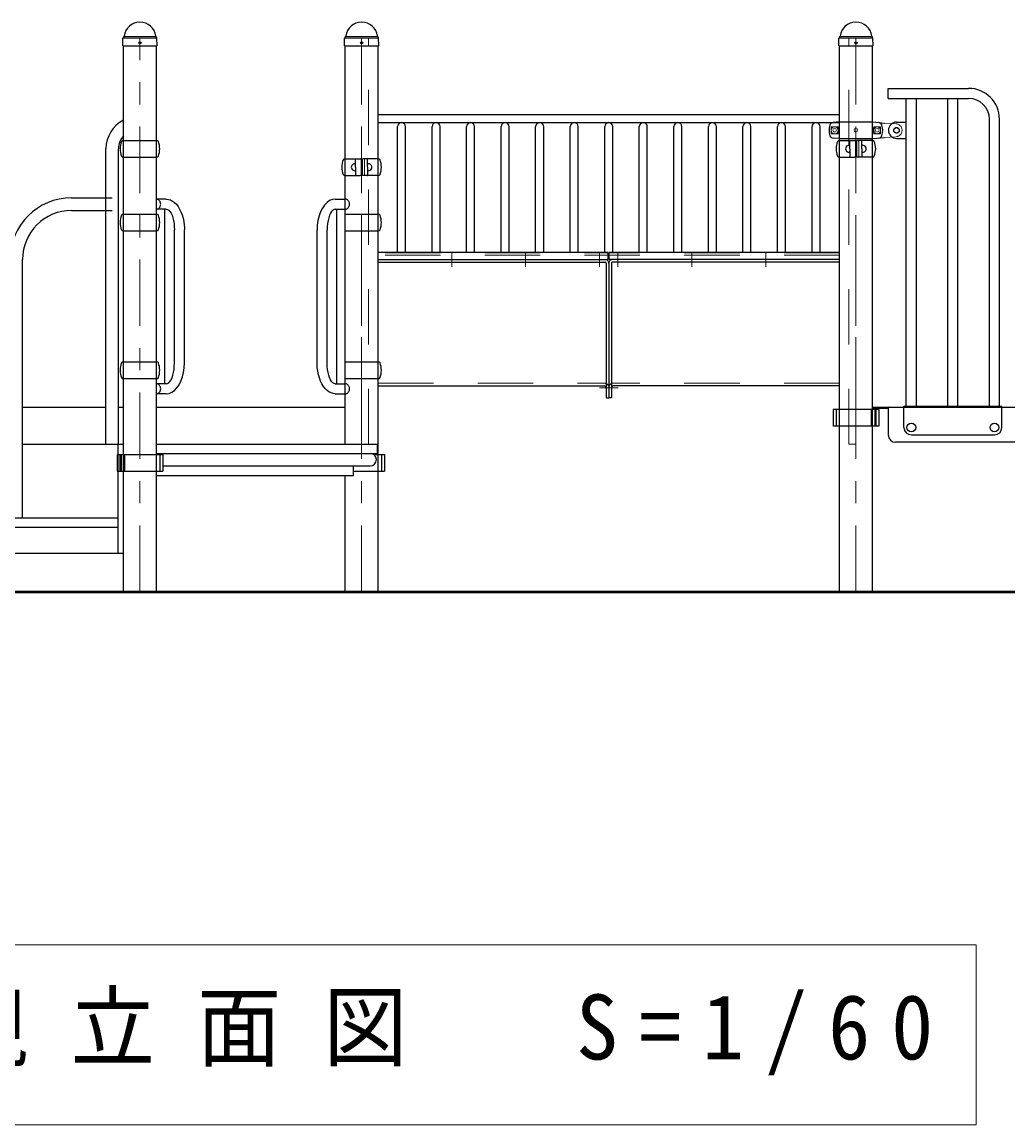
# Model space of a CAD drawing. Units: millimetres on the paper. Extents: x -385 to 0, y -594 to 267.
# Drawn here: x -275.33 to -230.85, y -235.19 to -185.4 of the extents above; entities that cross this region are included whole.
import ezdxf

# ---------------------------------------------------------------- set-up
doc = ezdxf.new("R2010")
doc.units = ezdxf.units.MM
doc.linetypes.add('USER1', pattern=[4.5, 2.5, -2])
doc.linetypes.add('USER2', pattern=[6, 3, -1, 1, -1])
doc.layers.add('LY_1', color=7, linetype='Continuous', lineweight=25)
doc.styles.add('ＭＳ ゴシック', font='')
doc.styles.get('ＭＳ ゴシック').set_extended_font_data('MS Gothic')

msp = doc.modelspace()

# ---------------------------------------------------------------- linework, layer by layer
at = {"layer": 'LY_1'}
for p, q in [((-270.783, -186.461), (-270.776, -186.131)), ((-270.755, -186.082), (-270.737, -186.064)), ((-269.262, -186.082), (-269.28, -186.064)), ((-269.234, -186.461), (-269.241, -186.131)), ((-260.783, -186.461), (-260.776, -186.131)), ((-260.755, -186.082), (-260.737, -186.064)), ((-259.262, -186.082), (-259.28, -186.064)), ((-259.234, -186.461), (-259.241, -186.131)), ((-238.483, -186.461), (-238.476, -186.131)), ((-238.455, -186.082), (-238.437, -186.064)), ((-236.962, -186.082), (-236.98, -186.064)), ((-236.934, -186.461), (-236.941, -186.131)), ((-270.774, -186.469), (-270.783, -186.461)), ((-270.774, -186.469), (-269.242, -186.469)), ((-270.751, -211.12), (-270.751, -186.469)), ((-269.266, -211.12), (-269.266, -186.469)), ((-269.234, -186.461), (-269.242, -186.469)), ((-260.774, -186.469), (-260.783, -186.461)), ((-260.774, -186.469), (-259.242, -186.469)), ((-260.751, -204.453), (-260.751, -186.469)), ((-259.266, -211.12), (-259.266, -186.469)), ((-259.234, -186.461), (-259.242, -186.469)), ((-238.474, -186.469), (-238.483, -186.461)), ((-238.474, -186.469), (-236.942, -186.469)), ((-238.451, -211.12), (-238.451, -186.469)), ((-236.966, -211.12), (-236.966, -186.469)), ((-236.934, -186.461), (-236.942, -186.469)), ((-236.25, -188.846), (-236.25, -188.393)), ((-236.25, -188.393), (-232.625, -188.393)), ((-236.25, -188.846), (-232.625, -188.846)), ((-235.435, -202.733), (-235.435, -188.846)), ((-234.982, -202.733), (-234.982, -188.846)), ((-233.56, -202.733), (-233.56, -188.846)), ((-233.107, -202.733), (-233.107, -188.846)), ((-259.266, -189.577), (-238.451, -189.577)), ((-259.266, -189.939), (-238.451, -189.939)), ((-258.389, -195.803), (-258.389, -190.12)), ((-258.028, -195.803), (-258.028, -190.12)), ((-256.831, -195.803), (-256.831, -190.12)), ((-256.469, -195.803), (-256.469, -190.12)), ((-255.273, -195.803), (-255.273, -190.12)), ((-254.911, -195.803), (-254.911, -190.12)), ((-253.714, -195.803), (-253.714, -190.12)), ((-253.353, -195.803), (-253.353, -190.12)), ((-252.156, -195.803), (-252.156, -190.12)), ((-251.794, -195.803), (-251.794, -190.12)), ((-250.598, -195.803), (-250.598, -190.12)), ((-250.236, -195.803), (-250.236, -190.12)), ((-249.039, -195.803), (-249.039, -190.12)), ((-248.678, -195.803), (-248.678, -190.12)), ((-247.481, -195.803), (-247.481, -190.12)), ((-247.119, -195.803), (-247.119, -190.12)), ((-245.923, -195.803), (-245.923, -190.12)), ((-245.561, -195.803), (-245.561, -190.12)), ((-244.364, -195.803), (-244.364, -190.12)), ((-244.003, -195.803), (-244.003, -190.12)), ((-242.806, -195.803), (-242.806, -190.12)), ((-242.444, -195.803), (-242.444, -190.12)), ((-241.248, -195.803), (-241.248, -190.12)), ((-240.886, -195.803), (-240.886, -190.12)), ((-239.689, -195.803), (-239.689, -190.12)), ((-239.328, -195.803), (-239.328, -190.12)), ((-238.475, -189.911), (-238.738, -189.934)), ((-238.475, -189.911), (-236.941, -189.911)), ((-236.942, -189.911), (-236.417, -189.957)), ((-235.875, -189.92), (-235.435, -189.92)), ((-231.685, -202.733), (-231.685, -189.786)), ((-231.232, -202.733), (-231.232, -189.786)), ((-238.475, -190.661), (-238.738, -190.638)), ((-238.475, -190.661), (-236.941, -190.661)), ((-236.942, -190.661), (-236.417, -190.615)), ((-235.875, -190.653), (-235.435, -190.653)), ((-271.542, -204.453), (-271.542, -191.12)), ((-270.975, -204.453), (-270.975, -191.12)), ((-270.777, -190.745), (-269.24, -190.745)), ((-238.477, -190.745), (-237.767, -190.745)), ((-237.979, -190.965), (-238.013, -190.964)), ((-237.979, -191.12), (-237.979, -190.761)), ((-237.979, -191.12), (-237.979, -191.478)), ((-237.733, -190.778), (-237.733, -191.461)), ((-237.683, -190.778), (-237.683, -191.461)), ((-236.94, -190.745), (-237.65, -190.745)), ((-237.438, -191.12), (-237.438, -190.761)), ((-237.438, -190.965), (-237.404, -190.964)), ((-237.438, -191.12), (-237.438, -191.478)), ((-270.775, -191.495), (-269.24, -191.495)), ((-260.777, -191.578), (-260.067, -191.578)), ((-260.279, -191.953), (-260.279, -191.595)), ((-260.033, -191.611), (-260.033, -192.295)), ((-259.983, -191.611), (-259.983, -192.295)), ((-259.24, -191.578), (-259.95, -191.578)), ((-259.738, -191.953), (-259.738, -191.595)), ((-238.475, -191.495), (-237.767, -191.495)), ((-237.979, -191.274), (-238.013, -191.275)), ((-236.94, -191.495), (-237.65, -191.495)), ((-237.438, -191.274), (-237.404, -191.275)), ((-260.279, -191.798), (-260.313, -191.797)), ((-260.279, -192.108), (-260.313, -192.109)), ((-260.279, -191.953), (-260.279, -192.311)), ((-259.738, -191.798), (-259.704, -191.797)), ((-259.738, -191.953), (-259.738, -192.311)), ((-259.738, -192.108), (-259.704, -192.109)), ((-260.775, -192.328), (-260.067, -192.328)), ((-259.24, -192.328), (-259.95, -192.328)), ((-273.089, -193.336), (-271.258, -193.336)), ((-268.821, -193.393), (-269.268, -193.393)), ((-261.196, -193.393), (-260.748, -193.393)), ((-273.089, -193.903), (-271.258, -193.903)), ((-270.777, -194.078), (-269.24, -194.078)), ((-268.821, -193.846), (-269.268, -193.846)), ((-268.893, -201.726), (-268.893, -193.846)), ((-261.196, -193.846), (-260.748, -193.846)), ((-261.123, -201.726), (-261.123, -193.846)), ((-260.748, -201.726), (-260.748, -193.846)), ((-260.748, -194.078), (-259.24, -194.078)), ((-270.775, -194.828), (-269.24, -194.828)), ((-268.453, -200.786), (-268.453, -194.786)), ((-268, -200.786), (-268, -194.786)), ((-262.017, -200.786), (-262.017, -194.786)), ((-261.563, -200.786), (-261.563, -194.786)), ((-260.748, -194.828), (-259.24, -194.828)), ((-275.305, -207.786), (-275.305, -196.12)), ((-248.883, -195.803), (-259.266, -195.803)), ((-259.266, -196.12), (-248.883, -196.12)), ((-248.883, -196.12), (-248.883, -195.803)), ((-238.451, -195.803), (-248.833, -195.803)), ((-248.833, -196.12), (-248.833, -195.803)), ((-238.451, -196.12), (-248.833, -196.12)), ((-259.266, -196.236), (-249.025, -196.236)), ((-248.975, -196.286), (-248.975, -202.37)), ((-248.858, -196.286), (-248.858, -202.37)), ((-248.742, -196.286), (-248.742, -202.37)), ((-238.451, -196.236), (-248.692, -196.236)), ((-270.777, -200.745), (-269.24, -200.745)), ((-260.748, -200.745), (-259.24, -200.745)), ((-270.775, -201.495), (-269.24, -201.495)), ((-260.748, -201.495), (-259.24, -201.495)), ((-268.821, -201.726), (-269.268, -201.726)), ((-261.196, -201.726), (-260.748, -201.726)), ((-259.266, -201.82), (-249.058, -201.82)), ((-238.451, -201.82), (-248.658, -201.82)), ((-268.821, -202.18), (-269.268, -202.18)), ((-261.196, -202.18), (-260.748, -202.18)), ((-248.975, -202.37), (-248.858, -202.37)), ((-248.742, -202.37), (-248.858, -202.37)), ((-275.305, -202.786), (-271.542, -202.786)), ((-270.975, -202.786), (-270.751, -202.786)), ((-269.266, -202.786), (-260.751, -202.786)), ((-236.678, -202.886), (-238.739, -202.886)), ((-238.739, -202.886), (-238.739, -203.636)), ((-238.6, -202.886), (-238.6, -203.636)), ((-237.013, -202.886), (-237.013, -203.636)), ((-236.966, -202.786), (-227.708, -202.786)), ((-236.966, -202.825), (-236.25, -202.825)), ((-236.857, -202.886), (-236.857, -203.636)), ((-236.808, -202.886), (-236.808, -203.636)), ((-236.678, -202.886), (-236.678, -203.636)), ((-236.25, -202.836), (-236.25, -204.036)), ((-235.542, -202.733), (-231.125, -202.733)), ((-235.542, -203.703), (-235.542, -202.733)), ((-231.125, -203.703), (-231.125, -202.733)), ((-236.678, -203.636), (-238.739, -203.636)), ((-235.208, -204.036), (-231.458, -204.036)), ((-275.305, -204.453), (-270.751, -204.453)), ((-270.991, -209.37), (-270.991, -204.453)), ((-269.266, -204.453), (-259.287, -204.453)), ((-259.287, -204.87), (-259.287, -204.453)), ((-227.708, -204.37), (-235.917, -204.37)), ((-271.039, -204.923), (-268.978, -204.923)), ((-271.039, -204.923), (-271.039, -205.673)), ((-270.909, -204.923), (-270.909, -205.673)), ((-270.86, -204.923), (-270.86, -205.673)), ((-270.704, -204.923), (-270.704, -205.673)), ((-269.266, -204.87), (-259.287, -204.87)), ((-269.117, -204.923), (-269.117, -205.673)), ((-268.978, -204.923), (-268.978, -205.673)), ((-259.455, -204.923), (-258.978, -204.923)), ((-259.117, -204.923), (-259.117, -205.673)), ((-258.978, -204.923), (-258.978, -205.673)), ((-268.978, -205.436), (-259.62, -205.436)), ((-260.38, -205.87), (-260.38, -205.436)), ((-271.039, -205.673), (-268.978, -205.673)), ((-269.266, -205.87), (-260.38, -205.87)), ((-260.751, -211.12), (-260.751, -205.87)), ((-260.38, -205.673), (-258.978, -205.673)), ((-284.536, -207.786), (-270.991, -207.786)), ((-284.536, -208.203), (-270.991, -208.203)), ((-279.574, -209.37), (-270.751, -209.37))]:
    msp.add_line(p, q, dxfattribs=at)
at = {"layer": 'LY_1', "lineweight": 13}
for p, q in [((-270.753, -186.111), (-269.264, -186.111)), ((-270.723, -186.053), (-269.297, -186.053)), ((-260.753, -186.111), (-259.264, -186.111)), ((-260.723, -186.053), (-259.297, -186.053)), ((-238.453, -186.111), (-236.964, -186.111)), ((-238.423, -186.053), (-236.997, -186.053)), ((-238.513, -190.132), (-238.821, -190.132)), ((-238.821, -190.44), (-238.821, -190.132)), ((-236.904, -190.132), (-236.596, -190.132)), ((-236.596, -190.44), (-236.596, -190.132)), ((-238.513, -190.44), (-238.821, -190.44)), ((-236.904, -190.44), (-236.596, -190.44)), ((-237.575, -190.778), (-237.575, -191.461)), ((-259.875, -191.611), (-259.875, -192.295)), ((-232.28, -227.053), (-283.08, -227.053)), ((-232.28, -235.186), (-232.28, -227.053)), ((-283.08, -235.186), (-232.28, -235.186))]:
    msp.add_line(p, q, dxfattribs=at)
at = {"layer": 'LY_1', "linetype": 'USER1', "lineweight": 13}
for p, q in [((-270.75, -186.12), (-269.267, -186.12)), ((-260.75, -186.12), (-259.267, -186.12)), ((-260.008, -186.12), (-260.008, -204.453)), ((-259.692, -204.453), (-259.692, -186.12)), ((-238.45, -186.12), (-236.967, -186.12)), ((-238.025, -204.453), (-238.025, -186.12)), ((-237.708, -186.12), (-237.708, -204.453)), ((-238.458, -189.928), (-238.458, -190.645)), ((-236.958, -189.928), (-236.958, -190.645)), ((-236.417, -189.957), (-235.891, -189.996)), ((-236.417, -190.615), (-235.891, -190.577)), ((-238.451, -195.82), (-259.266, -195.82)), ((-238.451, -195.92), (-259.266, -195.92)), ((-259.266, -201.703), (-249.058, -201.703)), ((-238.451, -201.703), (-248.658, -201.703)), ((-260.008, -204.453), (-259.692, -204.453)), ((-237.708, -204.453), (-238.025, -204.453))]:
    msp.add_line(p, q, dxfattribs=at)
at = {"layer": 'LY_1', "linetype": 'USER2', "lineweight": 13}
for p, q in [((-270.008, -211.12), (-270.008, -186.12)), ((-260.008, -211.12), (-260.008, -186.12)), ((-237.708, -211.12), (-237.708, -186.12)), ((-259.275, -196.453), (-259.275, -195.786)), ((-255.942, -196.453), (-255.942, -195.786)), ((-252.608, -196.453), (-252.608, -195.786)), ((-249.275, -196.453), (-249.275, -195.786)), ((-248.442, -196.453), (-248.442, -195.786)), ((-245.108, -196.453), (-245.108, -195.786)), ((-241.775, -196.453), (-241.775, -195.786)), ((-238.442, -196.453), (-238.442, -195.786)), ((-248.438, -201.915), (-249.279, -201.915))]:
    msp.add_line(p, q, dxfattribs=at)
at = {"layer": 'LY_1', "lineweight": 50}
msp.add_line((-347.593, -211.12), (-167.766, -211.12), dxfattribs=at)
at = {"layer": 'LY_1'}
for points in [[(-269.266, -193.846), (-269.238, -193.844), (-269.211, -193.836), (-269.185, -193.825), (-269.161, -193.809), (-269.139, -193.79), (-269.119, -193.767), (-269.103, -193.741), (-269.09, -193.713), (-269.08, -193.683), (-269.074, -193.652), (-269.072, -193.62), (-269.074, -193.588), (-269.08, -193.556), (-269.09, -193.526), (-269.103, -193.498), (-269.119, -193.472), (-269.139, -193.449), (-269.161, -193.43), (-269.185, -193.414), (-269.211, -193.403), (-269.238, -193.396), (-269.266, -193.393)], [(-268.821, -193.393), (-268.724, -193.403), (-268.629, -193.431), (-268.537, -193.479), (-268.448, -193.545), (-268.365, -193.628), (-268.288, -193.727), (-268.218, -193.84), (-268.157, -193.967), (-268.105, -194.105), (-268.063, -194.253), (-268.031, -194.408), (-268.01, -194.568), (-268.003, -194.677), (-268, -194.786)], [(-261.196, -193.393), (-261.324, -193.41), (-261.45, -193.461), (-261.569, -193.545), (-261.678, -193.659), (-261.776, -193.801), (-261.86, -193.967), (-261.927, -194.154), (-261.977, -194.356), (-262.007, -194.568), (-262.017, -194.786)], [(-260.748, -193.846), (-260.723, -193.844), (-260.698, -193.839), (-260.673, -193.829), (-260.65, -193.816), (-260.629, -193.799), (-260.61, -193.78), (-260.593, -193.758), (-260.578, -193.733), (-260.567, -193.706), (-260.559, -193.678), (-260.554, -193.649), (-260.552, -193.62), (-260.554, -193.59), (-260.559, -193.561), (-260.567, -193.533), (-260.578, -193.506), (-260.593, -193.482), (-260.61, -193.459), (-260.629, -193.44), (-260.65, -193.423), (-260.673, -193.41), (-260.698, -193.401), (-260.723, -193.395), (-260.748, -193.393)], [(-268.821, -193.846), (-268.763, -193.858), (-268.707, -193.892), (-268.654, -193.949), (-268.605, -194.026), (-268.561, -194.122), (-268.524, -194.234), (-268.494, -194.36), (-268.471, -194.496), (-268.458, -194.639), (-268.453, -194.786)], [(-261.196, -193.846), (-261.253, -193.858), (-261.31, -193.892), (-261.363, -193.949), (-261.412, -194.026), (-261.456, -194.122), (-261.493, -194.234), (-261.523, -194.36), (-261.545, -194.496), (-261.559, -194.639), (-261.563, -194.786)], [(-268.821, -201.726), (-268.763, -201.715), (-268.707, -201.68), (-268.654, -201.624), (-268.605, -201.547), (-268.561, -201.451), (-268.524, -201.339), (-268.494, -201.213), (-268.471, -201.077), (-268.458, -200.933), (-268.453, -200.786)], [(-268.821, -202.18), (-268.693, -202.162), (-268.567, -202.111), (-268.448, -202.028), (-268.338, -201.914), (-268.241, -201.772), (-268.157, -201.605), (-268.09, -201.419), (-268.04, -201.217), (-268.01, -201.004), (-268, -200.786)], [(-261.196, -202.18), (-261.292, -202.17), (-261.388, -202.141), (-261.48, -202.093), (-261.569, -202.028), (-261.652, -201.945), (-261.729, -201.846), (-261.799, -201.732), (-261.86, -201.605), (-261.912, -201.467), (-261.954, -201.319), (-261.986, -201.164), (-262.007, -201.004), (-262.014, -200.896), (-262.017, -200.786)], [(-261.196, -201.726), (-261.253, -201.715), (-261.31, -201.68), (-261.363, -201.624), (-261.412, -201.547), (-261.456, -201.451), (-261.493, -201.339), (-261.523, -201.213), (-261.545, -201.077), (-261.559, -200.933), (-261.563, -200.786)], [(-269.266, -202.18), (-269.238, -202.177), (-269.211, -202.17), (-269.185, -202.158), (-269.161, -202.142), (-269.138, -202.123), (-269.119, -202.1), (-269.102, -202.074), (-269.089, -202.045), (-269.08, -202.015), (-269.074, -201.984), (-269.072, -201.951), (-269.074, -201.919), (-269.08, -201.888), (-269.09, -201.858), (-269.104, -201.83), (-269.121, -201.804), (-269.14, -201.781), (-269.163, -201.762), (-269.187, -201.747), (-269.213, -201.735), (-269.241, -201.729), (-269.268, -201.726)], [(-260.748, -202.18), (-260.723, -202.178), (-260.698, -202.172), (-260.673, -202.162), (-260.65, -202.149), (-260.629, -202.133), (-260.61, -202.113), (-260.593, -202.091), (-260.578, -202.066), (-260.567, -202.04), (-260.559, -202.012), (-260.554, -201.983), (-260.552, -201.953), (-260.554, -201.923), (-260.559, -201.894), (-260.567, -201.866), (-260.578, -201.84), (-260.593, -201.815), (-260.61, -201.793), (-260.629, -201.773), (-260.65, -201.757), (-260.673, -201.744), (-260.698, -201.734), (-260.723, -201.728), (-260.748, -201.726)]]:
    msp.add_lwpolyline(points, dxfattribs=at)
for centre, radius in [((-270.008, -186.336), 0.05), ((-260.008, -186.336), 0.05), ((-237.708, -186.336), 0.05), ((-235.875, -190.286), 0.125), ((-235.208, -203.703), 0.2), ((-231.458, -203.703), 0.2)]:
    msp.add_circle(centre, radius, dxfattribs=at)
at = {"layer": 'LY_1', "lineweight": 13}
for centre, radius in [((-238.667, -190.286), 0.154), ((-236.75, -190.286), 0.154), ((-238.667, -190.286), 0.0833), ((-237.708, -190.286), 0.0833), ((-236.75, -190.286), 0.0833)]:
    msp.add_circle(centre, radius, dxfattribs=at)
at = {"layer": 'LY_1', "linetype": 'USER1', "lineweight": 13}
msp.add_circle((-235.875, -190.286), 0.125, dxfattribs=at)
at = {"layer": 'LY_1'}
for centre, radius, start, end in [((-270.008, -186.12), 0.72, 90, 173.3676), ((-270.008, -186.12), 0.72, 6.6324, 90), ((-260.008, -186.12), 0.72, 90, 173.3676), ((-260.008, -186.12), 0.72, 6.6324, 90), ((-237.708, -186.12), 0.72, 90, 173.3676), ((-237.708, -186.12), 0.72, 6.6324, 90), ((-270.706, -186.132), 0.07, 135, 178.996), ((-270.77, -186.031), 0.0467, 315, 353.3676), ((-269.247, -186.031), 0.0467, 186.6324, 225), ((-269.311, -186.132), 0.07, 1.0039, 45), ((-260.706, -186.132), 0.07, 135, 178.996), ((-260.77, -186.031), 0.0467, 315, 353.3676), ((-259.247, -186.031), 0.0467, 186.6324, 225), ((-259.311, -186.132), 0.07, 1.0039, 45), ((-238.406, -186.132), 0.07, 135, 178.996), ((-238.47, -186.031), 0.0467, 315, 353.3676), ((-236.947, -186.031), 0.0467, 186.6324, 225), ((-237.011, -186.132), 0.07, 1.0039, 45), ((-232.625, -189.786), 1.393, 0, 90), ((-232.625, -189.786), 0.94, 0, 90), ((-270.092, -191.12), 1.45, 117.0021, 180), ((-258.208, -190.12), 0.181, 0, 180), ((-256.65, -190.12), 0.181, 0, 180), ((-255.092, -190.12), 0.181, 0, 180), ((-253.533, -190.12), 0.181, 0, 180), ((-251.975, -190.12), 0.181, 0, 180), ((-250.417, -190.12), 0.181, 0, 180), ((-248.858, -190.12), 0.181, 0, 180), ((-247.3, -190.12), 0.181, 0, 180), ((-245.742, -190.12), 0.181, 0, 180), ((-244.183, -190.12), 0.181, 0, 180), ((-242.625, -190.12), 0.181, 0, 180), ((-241.067, -190.12), 0.181, 0, 180), ((-239.508, -190.12), 0.181, 0, 180), ((-238.083, -190.286), 0.833, 163.8038, 196.1962), ((-238.724, -190.1), 0.167, 95, 163.8038), ((-236.693, -190.1), 0.167, 16.1962, 85), ((-237.333, -190.286), 0.833, 343.8037, 16.1962), ((-235.875, -190.286), 0.367, 90, 270), ((-270.092, -191.12), 0.883, 138.1834, 180), ((-238.724, -190.472), 0.167, 196.1962, 265), ((-236.693, -190.472), 0.167, 275, 343.8037), ((-269.965, -191.12), 0.935, 159.1971, 200.8029), ((-270.777, -190.811), 0.0667, 90, 159.1971), ((-269.24, -190.811), 0.0667, 20.8029, 90), ((-270.052, -191.12), 0.935, 339.1971, 20.8029), ((-237.665, -191.12), 0.935, 159.1971, 200.8029), ((-238.477, -190.811), 0.0667, 90, 159.1971), ((-238.018, -191.12), 0.156, 88, 272), ((-237.963, -190.761), 0.0167, 90, 180), ((-237.767, -190.778), 0.0333, 0, 90), ((-237.65, -190.778), 0.0333, 90, 180), ((-237.454, -190.761), 0.0167, 0, 90), ((-237.399, -191.12), 0.156, 268, 92), ((-236.94, -190.811), 0.0667, 20.8029, 90), ((-237.752, -191.12), 0.935, 339.1971, 20.8029), ((-270.777, -191.428), 0.0667, 200.8029, 270), ((-269.24, -191.428), 0.0667, 270, 339.1971), ((-259.965, -191.953), 0.935, 159.1971, 200.8029), ((-260.777, -191.645), 0.0667, 90, 159.1971), ((-260.263, -191.595), 0.0167, 90, 180), ((-260.067, -191.611), 0.0333, 0, 90), ((-259.95, -191.611), 0.0333, 90, 180), ((-259.754, -191.595), 0.0167, 0, 90), ((-259.24, -191.645), 0.0667, 20.8029, 90), ((-260.052, -191.953), 0.935, 339.1971, 20.8029), ((-238.477, -191.428), 0.0667, 200.8029, 270), ((-237.963, -191.478), 0.0167, 180, 270), ((-237.767, -191.461), 0.0333, 270, 0), ((-237.65, -191.461), 0.0333, 180, 270), ((-237.454, -191.478), 0.0167, 270, 0), ((-236.94, -191.428), 0.0667, 270, 339.1971), ((-260.318, -191.953), 0.156, 88, 272), ((-259.699, -191.953), 0.156, 268, 92), ((-260.777, -192.261), 0.0667, 200.8029, 270), ((-260.263, -192.311), 0.0167, 180, 270), ((-260.067, -192.295), 0.0333, 270, 0), ((-259.95, -192.295), 0.0333, 180, 270), ((-259.754, -192.311), 0.0167, 270, 0), ((-259.24, -192.261), 0.0667, 270, 339.1971), ((-273.089, -196.12), 2.783, 90, 180), ((-273.089, -196.12), 2.217, 90, 180), ((-269.965, -194.453), 0.935, 159.1971, 200.8029), ((-270.777, -194.145), 0.0667, 90, 159.1971), ((-269.24, -194.145), 0.0667, 20.8029, 90), ((-270.052, -194.453), 0.935, 339.1971, 20.8029), ((-259.24, -194.145), 0.0667, 20.8029, 90), ((-260.052, -194.453), 0.935, 339.1971, 20.8029), ((-270.777, -194.761), 0.0667, 200.8029, 270), ((-269.24, -194.761), 0.0667, 270, 339.1971), ((-259.24, -194.761), 0.0667, 270, 339.1971), ((-249.025, -196.286), 0.167, 0, 90), ((-248.692, -196.286), 0.167, 90, 180), ((-249.025, -196.286), 0.05, 0, 90), ((-248.692, -196.286), 0.05, 90, 180), ((-269.965, -201.12), 0.935, 159.1971, 200.8029), ((-270.777, -200.811), 0.0667, 90, 159.1971), ((-269.24, -200.811), 0.0667, 20.8029, 90), ((-270.052, -201.12), 0.935, 339.1971, 20.8029), ((-259.24, -200.811), 0.0667, 20.8029, 90), ((-260.052, -201.12), 0.935, 339.1971, 20.8029), ((-270.777, -201.428), 0.0667, 200.8029, 270), ((-269.24, -201.428), 0.0667, 270, 339.1971), ((-259.24, -201.428), 0.0667, 270, 339.1971), ((-249.058, -201.903), 0.0833, 0, 90), ((-248.658, -201.903), 0.0833, 90, 180), ((-236.2, -202.836), 0.05, 90, 180), ((-235.917, -204.036), 0.333, 180, 270), ((-235.208, -203.703), 0.333, 180, 270), ((-231.458, -203.703), 0.333, 270, 0), ((-259.62, -205.153), 0.283, 270, 90)]:
    msp.add_arc(centre, radius, start, end, dxfattribs=at)
at = {"layer": 'LY_1', "lineweight": 13}
for centre, radius, start, end in [((-240.646, -190.286), 2.139, 355.8705, 4.1295), ((-234.771, -190.286), 2.139, 175.8705, 184.1295), ((-237.608, -190.778), 0.0333, 0, 90), ((-259.908, -191.611), 0.0333, 0, 90), ((-237.608, -191.461), 0.0333, 270, 0), ((-259.908, -192.295), 0.0333, 270, 0)]:
    msp.add_arc(centre, radius, start, end, dxfattribs=at)
at = {"layer": 'LY_1', "linetype": 'USER1', "lineweight": 13}
for centre, radius, start, end in [((-236.942, -189.928), 0.0167, 88.0111, 180), ((-235.917, -190.286), 0.291, 275, 85), ((-236.942, -190.645), 0.0167, 180, 270), ((-249.058, -201.903), 0.2, 0, 90), ((-248.658, -201.903), 0.2, 90, 180)]:
    msp.add_arc(centre, radius, start, end, dxfattribs=at)

# ---------------------------------------------------------------- texts
at = {"layer": 'LY_1', "insert": (-281.68, -231.12), "char_height": 2.933, "attachment_point": 4, "style": 'ＭＳ ゴシック'}
msp.add_mtext('\\T1.5;\\W0.95;C視立面図\u3000S=1/60', dxfattribs=at)

doc.saveas('drawing.dxf')
